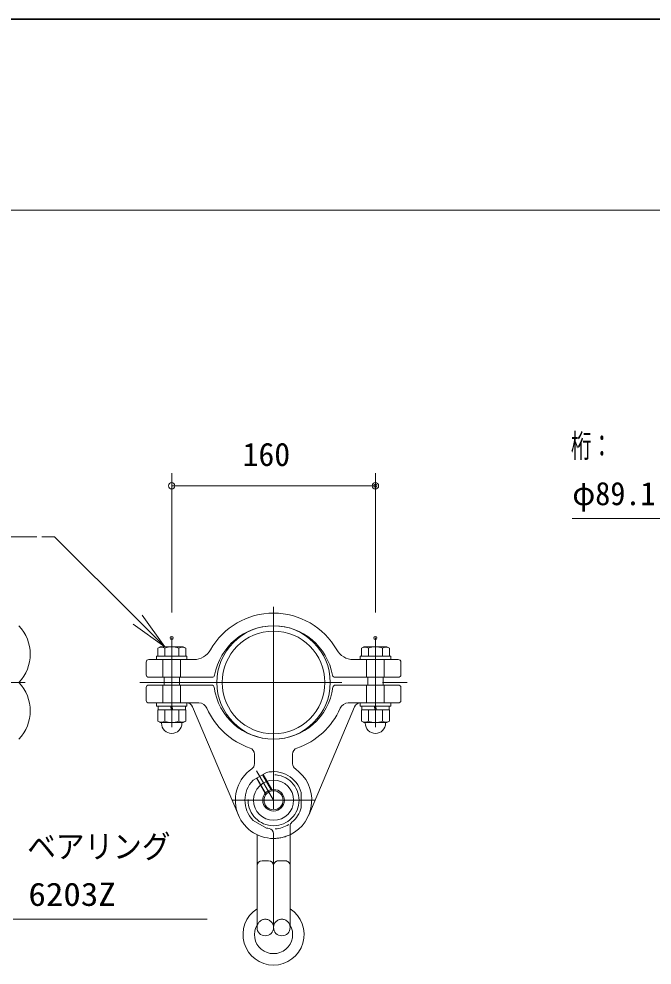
# Model space of a CAD drawing. Units: millimetres, scale not verified. Extents: x 0 to 420, y 0 to 297.
# Drawn here: x 171.2 to 221, y 222.7 to 297 of the extents above; entities that cross this region are included whole.
import ezdxf
from ezdxf.enums import TextEntityAlignment as Align

# ---------------------------------------------------------------- set-up
doc = ezdxf.new("R2010")
doc.units = ezdxf.units.MM
doc.header["$LTSCALE"] = 0.5
doc.header["$PDMODE"] = 32
doc.header["$PDSIZE"] = 0.25
doc.linetypes.add('USER1', pattern=[50.8, 31.75, -6.35, 6.35, -6.35])
doc.linetypes.add('USER2', pattern=[19.05, 12.7, -6.35])
for name, color, linetype, lineweight in [('DEFPOINTS_3', 7, 'Continuous', 0), ('LY_2', 7, 'Continuous', 0), ('LY_5', 2, 'Continuous', 18), ('LY_6', 7, 'Continuous', 0)]:
    doc.layers.add(name, color=color, linetype=linetype, lineweight=lineweight)
doc.styles.add('ＭＳ ゴシック', font='')
doc.styles.get('ＭＳ ゴシック').set_extended_font_data('MS Gothic')

# ---------------------------------------------------------------- blocks, each defined once
blk = doc.blocks.new('-022-_DOTBLANK')
at = {"color": 7, "linetype": 'Continuous', "lineweight": 0}
blk.add_line((-0.5, 0), (-1, 0), dxfattribs=at)
blk.add_circle((0, 0), 0.5, dxfattribs=at)
blk = doc.blocks.new('-002-_U2')
at = {"color": 7, "linetype": 'Continuous', "lineweight": 0}
for p, q in [((-1, 0.1667), (0, 0)), ((0, 0), (-1, 0)), ((-1, -0.1667), (0, 0))]:
    blk.add_line(p, q, dxfattribs=at)

msp = doc.modelspace()

# ---------------------------------------------------------------- linework, layer by layer
at = {"layer": 'DEFPOINTS_3'}
msp.add_line((420.2883, 296.9811), (0.2883, 296.9811), dxfattribs=at)
at = {"layer": 'LY_2'}
msp.add_line((402.7883, 281.9811), (17.7883, 281.9811), dxfattribs=at)
at = {"layer": 'LY_5', "color": 7, "lineweight": 0}
for p, q in [((420.3046, 297.0189), (0.1954, 297.0189)), ((181.2417, 246.4895), (181.2417, 245.4895)), ((181.4417, 246.6895), (184.9777, 246.6895)), ((201.0417, 246.6895), (197.5057, 246.6895)), ((201.2417, 246.4895), (201.2417, 245.4895)), ((181.4417, 245.2895), (186.416, 245.2895)), ((181.4417, 244.6795), (186.385, 244.6795)), ((201.0417, 245.2895), (196.0674, 245.2895)), ((196.0984, 244.6795), (201.0417, 244.6795)), ((181.2417, 244.4795), (181.2417, 243.4795)), ((201.2417, 244.4795), (201.2417, 243.4795)), ((181.4417, 243.2795), (185.3717, 243.2795)), ((197.1118, 243.2795), (201.0417, 243.2795)), ((188.4795, 234.459), (184.8709, 242.9746)), ((194.0039, 234.459), (197.6125, 242.9746)), ((189.7417, 239.2609), (189.7417, 238.5018)), ((192.7417, 239.2609), (192.7417, 238.5018)), ((189.6378, 237.2075), (190.6771, 237.8075)), ((193.4102, 236.2295), (193.4102, 235.0295)), ((190.6771, 233.4515), (189.6378, 234.0515)), ((192.5417, 233.5967), (192.5417, 225.6295)), ((189.9417, 232.9258), (189.9417, 225.6295)), ((191.2417, 233.0099), (191.2417, 225.6295)), ((191.2417, 232.6295), (191.2417, 225.6295)), ((190.8417, 230.8795), (190.3417, 230.8795))]:
    msp.add_line(p, q, dxfattribs=at)
at = {"layer": 'LY_5', "color": 7, "linetype": 'USER1', "lineweight": 0}
for p, q in [((191.2417, 250.8395), (191.2417, 232.1295)), ((183.2417, 248.3845), (183.2417, 241.3845)), ((199.2417, 248.3845), (199.2417, 241.3845)), ((171.7417, 244.8845), (150.7417, 244.8845)), ((180.7417, 244.8845), (201.7417, 244.8845)), ((191.2417, 235.6295), (189.9074, 237.9405)), ((187.9835, 235.6295), (194.5, 235.6295))]:
    msp.add_line(p, q, dxfattribs=at)
at = {"layer": 'LY_5'}
for p, q in [((182.1447, 247.5758), (182.3417, 247.6895)), ((182.1447, 246.9395), (182.1447, 247.5758)), ((184.1417, 247.6895), (182.3417, 247.6895)), ((182.6932, 246.9395), (182.6932, 247.5758)), ((183.7902, 246.9395), (183.7902, 247.5758)), ((184.3387, 247.5758), (184.1417, 247.6895)), ((184.3387, 246.9395), (184.3387, 247.5758)), ((198.1447, 247.5758), (198.3417, 247.6895)), ((198.1447, 246.9395), (198.1447, 247.5758)), ((200.1417, 247.6895), (198.3417, 247.6895)), ((198.6932, 246.9395), (198.6932, 247.5758)), ((199.7902, 246.9395), (199.7902, 247.5758)), ((200.3387, 247.5758), (200.1417, 247.6895)), ((200.3387, 246.9395), (200.3387, 247.5758)), ((182.0417, 246.6895), (182.0417, 246.9395)), ((182.0417, 246.9395), (184.4417, 246.9395)), ((182.1447, 246.9395), (184.3387, 246.9395)), ((184.4417, 246.9395), (184.4417, 246.6895)), ((198.0417, 246.6895), (198.0417, 246.9395)), ((198.0417, 246.9395), (200.4417, 246.9395)), ((198.1447, 246.9395), (200.3387, 246.9395)), ((200.4417, 246.9395), (200.4417, 246.6895)), ((182.0417, 246.6895), (184.4417, 246.6895)), ((198.0417, 246.6895), (200.4417, 246.6895)), ((182.6417, 245.2895), (182.6417, 244.6795)), ((183.8417, 245.2895), (183.8417, 244.6795)), ((198.6417, 245.2895), (198.6417, 244.6795)), ((199.8417, 245.2895), (199.8417, 244.6795)), ((182.0417, 243.0295), (182.0417, 243.2795)), ((182.0417, 243.2795), (184.4417, 243.2795)), ((184.4417, 243.2795), (184.4417, 243.0295)), ((198.0417, 243.0295), (198.0417, 243.2795)), ((198.0417, 243.2795), (200.4417, 243.2795)), ((200.4417, 243.2795), (200.4417, 243.0295)), ((182.0417, 243.0295), (184.4417, 243.0295)), ((182.1447, 242.7295), (182.1447, 241.8432)), ((182.1447, 242.7295), (184.3387, 242.7295)), ((182.1667, 243.0295), (182.1667, 242.7295)), ((182.1667, 243.0295), (184.3167, 243.0295)), ((182.1667, 242.7295), (184.3167, 242.7295)), ((182.6932, 242.7295), (182.6932, 241.8432)), ((183.225, 242.7295), (183.1446, 243.0295)), ((183.3388, 242.7295), (183.2585, 243.0295)), ((183.7902, 242.7295), (183.7902, 241.8432)), ((184.3167, 243.0295), (184.3167, 242.7295)), ((184.3387, 242.7295), (184.3387, 241.8432)), ((198.0417, 243.0295), (200.4417, 243.0295)), ((198.1447, 242.7295), (198.1447, 241.8432)), ((198.1447, 242.7295), (200.3387, 242.7295)), ((198.1667, 243.0295), (198.1667, 242.7295)), ((198.1667, 243.0295), (200.3167, 243.0295)), ((198.1667, 242.7295), (200.3167, 242.7295)), ((198.6932, 242.7295), (198.6932, 241.8432)), ((199.225, 242.7295), (199.1446, 243.0295)), ((199.3388, 242.7295), (199.2585, 243.0295)), ((199.7902, 242.7295), (199.7902, 241.8432)), ((200.3167, 243.0295), (200.3167, 242.7295)), ((200.3387, 242.7295), (200.3387, 241.8432)), ((182.1447, 241.8432), (182.3417, 241.7295)), ((182.3417, 241.7295), (184.1417, 241.7295)), ((182.4417, 241.6795), (182.4417, 241.7295)), ((184.0417, 241.6795), (184.0417, 241.7295)), ((184.3387, 241.8432), (184.1417, 241.7295)), ((198.1447, 241.8432), (198.3417, 241.7295)), ((198.3417, 241.7295), (200.1417, 241.7295)), ((198.4417, 241.6795), (198.4417, 241.7295)), ((200.0417, 241.6795), (200.0417, 241.7295)), ((200.3387, 241.8432), (200.1417, 241.7295))]:
    msp.add_line(p, q, dxfattribs=at)
at = {"layer": 'LY_5', "color": 7, "linetype": 'USER2', "lineweight": 0}
for p, q in [((182.5417, 246.6895), (182.5417, 245.2895)), ((183.9417, 246.6895), (183.9417, 245.2895)), ((198.5417, 246.6895), (198.5417, 245.2895)), ((199.9417, 246.6895), (199.9417, 245.2895)), ((182.5417, 244.6795), (182.5417, 243.2795)), ((183.9417, 244.6795), (183.9417, 243.2795)), ((198.5417, 244.6795), (198.5417, 243.2795)), ((199.9417, 244.6795), (199.9417, 243.2795)), ((190.5843, 236.1683), (189.8976, 237.3575)), ((190.6119, 236.2003), (189.9323, 237.3775)), ((191.0622, 236.4603), (190.3826, 237.6375)), ((191.1039, 236.4683), (190.4173, 237.6575)), ((191.6417, 230.8795), (192.1417, 230.8795))]:
    msp.add_line(p, q, dxfattribs=at)
at = {"layer": 'LY_5'}
for centre, radius in [((191.2417, 244.8845), 4.455), ((191.2417, 244.8845), 4.035), ((191.2417, 235.6295), 1.575), ((191.2417, 235.6295), 0.85), ((191.2417, 235.6295), 0.75)]:
    msp.add_circle(centre, radius, dxfattribs=at)
at = {"layer": 'LY_5', "color": 7, "linetype": 'USER2', "lineweight": 0}
msp.add_circle((191.2417, 235.6295), 2, dxfattribs=at)
at = {"layer": 'LY_5', "color": 7, "lineweight": 0}
msp.add_circle((191.2417, 235.6295), 0.85, dxfattribs=at)
for centre, radius, start, end in [((191.2417, 244.6395), 5.7, 29.54161, 150.45839), ((191.2417, 244.6395), 4.7, 9.9896, 170.0104), ((184.9777, 248.1895), 1.5, 270, 330.45839), ((197.5057, 248.1895), 1.5, 209.54161, 270), ((181.4417, 246.4895), 0.2, 90, 180), ((201.0417, 246.4895), 0.2, 0, 90), ((181.4417, 245.4895), 0.2, 180, 270), ((186.416, 245.4895), 0.2, 270, 350.0104), ((196.0674, 245.4895), 0.2, 189.9896, 270), ((201.0417, 245.4895), 0.2, 270, 0), ((181.4417, 244.4795), 0.2, 90, 180), ((186.385, 244.4795), 0.2, 7.62293, 90), ((196.0984, 244.4795), 0.2, 90, 172.37707), ((201.0417, 244.4795), 0.2, 0, 90), ((191.2417, 245.1295), 4.7, 187.62293, 352.37707), ((181.4417, 243.4795), 0.2, 180, 270), ((184.4106, 242.7795), 0.5, 22.96524, 90), ((185.3717, 242.5795), 0.7, 23.48053, 90), ((197.1118, 242.5795), 0.7, 90, 156.51946), ((198.0729, 242.7795), 0.5, 90, 157.03475), ((201.0417, 243.4795), 0.2, 270, 0), ((191.2417, 245.1295), 5.7, 203.48054, 251.18094), ((191.2417, 245.1295), 5.7, 288.81906, 336.51947), ((189.2417, 239.2609), 0.5, 0, 71.18094), ((193.2417, 239.2609), 0.5, 108.81906, 180), ((191.2417, 235.6295), 3, 124.84991, 270), ((189.2417, 238.5018), 0.5, 304.8499, 0), ((191.2417, 235.6295), 2.25, 15.46601, 104.53399), ((191.2417, 235.6295), 3, 295.67929, 55.15009), ((193.2417, 238.5018), 0.5, 180, 235.15009), ((191.2417, 235.6295), 2.25, 135.46601, 224.53399), ((191.2417, 235.6295), 2.25, 309.90447, 344.53399), ((191.2417, 235.6295), 2.25, 255.46601, 261.3184), ((192.9417, 233.5967), 0.4, 129.90447, 180), ((190.8417, 233.0099), 0.4, 0, 81.3184), ((190.3417, 230.4795), 0.4, 90, 180), ((190.8417, 230.4795), 0.4, 0, 90), ((190.5917, 225.6295), 0.65, 180, 0), ((191.8917, 225.6295), 0.65, 180, 0)]:
    msp.add_arc(centre, radius, start, end, dxfattribs=at)
at = {"layer": 'LY_5'}
for centre, radius, start, end in [((168.8992, 247.112), 3.2325, 316.44154, 43.55846), ((182.419, 247.1008), 0.5485, 60.00001, 119.99999), ((183.2417, 246.3099), 1.3796, 66.57346, 113.42654), ((184.0644, 247.1008), 0.5485, 60.00001, 119.99999), ((198.419, 247.1008), 0.5485, 60.00001, 119.99999), ((199.2417, 246.3099), 1.3796, 66.57346, 113.42654), ((200.0644, 247.1008), 0.5485, 60.00001, 119.99999), ((168.8992, 242.657), 3.2325, 316.44154, 43.55846), ((182.419, 242.3182), 0.5485, 240.00001, 299.99999), ((183.2417, 241.6795), 0.8, 180, 0), ((183.2417, 243.1091), 1.3796, 246.57346, 293.42654), ((184.0644, 242.3182), 0.5485, 240.00001, 299.99999), ((198.419, 242.3182), 0.5485, 240.00001, 299.99999), ((199.2417, 241.6795), 0.8, 180, 0), ((199.2417, 243.1091), 1.3796, 246.57346, 293.42654), ((200.0644, 242.3182), 0.5485, 240.00001, 299.99999), ((191.2417, 235.6295), 2.25, 273.41244, 301.90804), ((191.2417, 225.0818), 2.4, 122.79717, 57.20283), ((191.2417, 225.0818), 1.5, 150.07357, 29.92643)]:
    msp.add_arc(centre, radius, start, end, dxfattribs=at)
at = {"layer": 'LY_5', "color": 7, "linetype": 'USER2', "lineweight": 0}
for centre, radius, start, end in [((191.2417, 235.6295), 3, 270, 295.67929), ((191.6417, 230.4795), 0.4, 90, 180), ((192.1417, 230.4795), 0.4, 0, 90), ((190.5917, 225.6295), 0.65, 0, 180), ((191.8917, 225.6295), 0.65, 0, 180)]:
    msp.add_arc(centre, radius, start, end, dxfattribs=at)
at = {"layer": 'LY_6'}
for p, q in [((183.2417, 250.3845), (183.2417, 261.3395)), ((199.2417, 250.3845), (199.2417, 261.3395)), ((183.2417, 260.3395), (199.2417, 260.3395)), ((214.691, 257.7645), (231.0864, 257.7645)), ((157.8147, 256.3395), (172.6499, 256.3395)), ((174.0432, 256.3395), (173.0432, 256.3395)), ((180.5719, 249.8108), (174.0432, 256.3395)), ((170.7967, 226.2795), (171.7967, 226.2795)), ((171.7967, 226.2795), (186.029, 226.2795))]:
    msp.add_line(p, q, dxfattribs=at)
for p in [(199.2417, 260.3395), (183.2417, 248.3845), (199.2417, 248.3845)]:
    msp.add_point(p, dxfattribs=at)

# ---------------------------------------------------------------- block references
for name, p, xscale, yscale, rotation in [('-022-_DOTBLANK', (183.2417, 260.3395), 0.5, 0.5, 180), ('-002-_U2', (182.6932, 247.6895), 3, 3, 315)]:
    msp.add_blockref(name, p, dxfattribs=dict(at, xscale=xscale, yscale=yscale, rotation=rotation))
at = {"layer": 'LY_6', "xscale": 0.5, "yscale": 0.5}
msp.add_blockref('-022-_DOTBLANK', (199.2417, 260.3395), dxfattribs=at)

# ---------------------------------------------------------------- texts
at = {"layer": 'LY_6', "style": 'ＭＳ ゴシック'}
for s, width, p in [('桁：', 0.65, (214.5957, 262.0145)), ('φ89.1×4.2', 0.95, (214.7096, 258.2645)), ('ベアリング', 0.9, (171.8967, 230.5295)), ('6203Z', 1.1, (171.9872, 226.7795))]:
    msp.add_text(s, height=1.833, dxfattribs=dict(at, width=width)).set_placement(p, align=Align.BOTTOM_LEFT)
msp.add_text('160', height=1.833, dxfattribs=at).set_placement((188.8078, 261.3395), align=Align.BOTTOM_LEFT)

doc.saveas('drawing.dxf')
